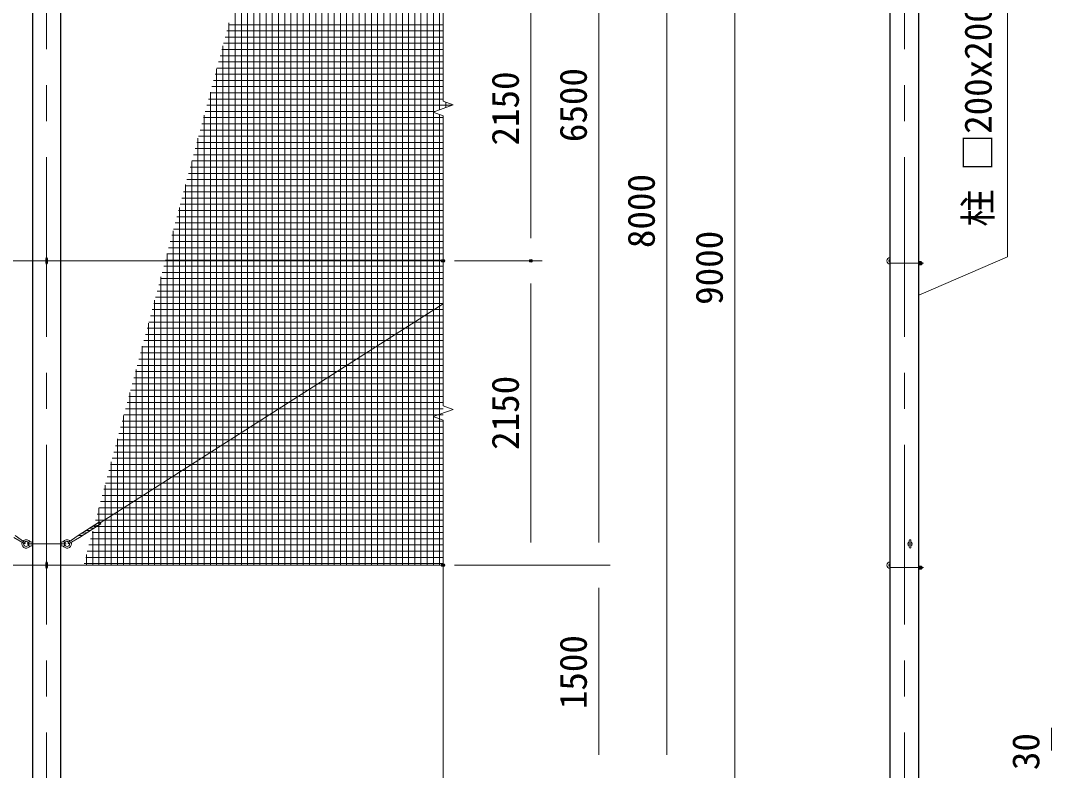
# Model space of a CAD drawing. Units: millimetres, scale not verified. Extents: x -16800 to 16800, y -11880 to 11880.
# Drawn here: x -3254 to 4026, y -1192 to 4104 of the extents above; entities that cross this region are included whole.
import ezdxf
from ezdxf.enums import TextEntityAlignment as Align

# ---------------------------------------------------------------- set-up
doc = ezdxf.new("R2010")
doc.units = ezdxf.units.MM
doc.header["$LTSCALE"] = 40
doc.header["$PDMODE"] = 32
doc.header["$PDSIZE"] = 20
doc.linetypes.add('USER1', pattern=[50.8, 31.75, -6.35, 6.35, -6.35])
for name, color, linetype, lineweight in [('0-1_D-STR1', 1, 'Continuous', 25), ('0-2_D-BMK', 2, 'USER1', 13), ('0-3_D-STR3', 3, 'Continuous', 13), ('0-4_D-STR2', 7, 'Continuous', 13), ('0-5_D-STR-DIM', 7, 'Continuous', 13), ('0-6_D-STR-TXT', 7, 'Continuous', 13)]:
    doc.layers.add(name, color=color, linetype=linetype, lineweight=lineweight)
doc.layers.add('0-9_Defpoints', color=8, linetype='Continuous')
doc.styles.add('ＭＳ ゴシック', font='')
doc.styles.get('ＭＳ ゴシック').set_extended_font_data('MS Gothic')

msp = doc.modelspace()

# ---------------------------------------------------------------- linework, layer by layer
at = {"layer": '0-1_D-STR1'}
for points in [[(-2970.08, 6857.52), (-3170.08, 6857.52), (-3170.08, -2142.48), (-2970.08, -2142.48)], [(2888.09, 6857.52), (3088.09, 6857.52), (3088.09, -2142.48), (2888.09, -2142.48)]]:
    msp.add_lwpolyline(points, close=True, dxfattribs=at)
at = {"layer": '0-2_D-BMK'}
for p, q in [((-3070.08, -2193.48), (-3070.08, 6908.52)), ((2988.09, -2193.48), (2988.09, 6908.52)), ((2888.09, 2390.52), (3123.09, 2390.52)), ((-3207.58, 407.52), (-2932.58, 407.52)), ((2888.09, 240.52), (3123.09, 240.52))]:
    msp.add_line(p, q, dxfattribs=at)
at = {"layer": '0-3_D-STR3'}
for p, q in [((-12288.4, 2407.52), (-270.08, 2407.52)), ((-3076.08, 2424.52), (-3076.08, 2390.52)), ((-3064.08, 2424.52), (-3064.08, 2390.52)), ((3088.09, 2401.47), (3088.09, 2379.57)), ((3088.09, 2401.47), (3097.29, 2401.47)), ((3088.09, 2396), (3097.29, 2396)), ((3088.09, 2385.05), (3097.29, 2385.05)), ((3088.09, 2379.57), (3097.29, 2379.57)), ((3098.09, 2401.47), (3098.09, 2379.57)), ((3098.09, 2401.47), (3107.29, 2401.47)), ((3098.09, 2399.14), (3098.09, 2381.91)), ((3098.09, 2396), (3107.29, 2396)), ((3098.09, 2385.05), (3107.29, 2385.05)), ((3098.09, 2379.57), (3107.29, 2379.57)), ((3108.09, 2399.14), (3108.09, 2381.91)), ((3108.09, 2396.52), (3112.14, 2396.52)), ((3108.09, 2395.57), (3113.09, 2395.57)), ((3108.09, 2384.52), (3112.14, 2384.52)), ((3113.09, 2395.57), (3112.14, 2396.52)), ((3112.14, 2396.52), (3112.14, 2384.52)), ((3113.09, 2395.57), (3113.09, 2385.47)), ((-270.08, 2103.58), (-2691.2, 557.06)), ((-2847.44, 466.75), (-2695.75, 563.65)), ((-2838.83, 453.27), (-2687.13, 550.16)), ((-2757.84, 518.82), (-2742.6, 519.5)), ((-2730.87, 536.04), (-2715.63, 536.73)), ((-2703.9, 553.27), (-2689.27, 553.93)), ((-3301.34, 453.27), (-3228.24, 410.73)), ((-3292.72, 466.75), (-3223.4, 418.31)), ((-2847.44, 466.75), (-2916.77, 418.31)), ((-2838.83, 453.27), (-2911.92, 410.73)), ((-2838.74, 467.14), (-2823.5, 467.82)), ((-2811.77, 484.37), (-2796.53, 485.05)), ((-2784.81, 501.59), (-2769.57, 502.28)), ((-3195.86, 421.02), (-3199.3, 415.52)), ((-3199.3, 415.52), (-3199.3, 399.52)), ((-3195.86, 394.02), (-3199.3, 399.52)), ((-3172.86, 422.52), (-3195.86, 421.02)), ((-3195.86, 421.02), (-3195.86, 407.52)), ((-3195.86, 394.02), (-3195.86, 407.52)), ((-3172.86, 392.52), (-3195.86, 394.02)), ((-3172.86, 422.52), (-3172.86, 392.52)), ((-3172.86, 415.52), (-3170.08, 415.52)), ((-3172.86, 399.52), (-3170.08, 399.52)), ((-2967.3, 415.52), (-2970.08, 415.52)), ((-2967.3, 399.52), (-2970.08, 399.52)), ((-2967.3, 422.52), (-2944.3, 421.02)), ((-2967.3, 422.52), (-2967.3, 392.52)), ((-2967.3, 392.52), (-2944.3, 394.02)), ((-2944.3, 421.02), (-2944.3, 407.52)), ((-2944.3, 421.02), (-2940.86, 415.52)), ((-2944.3, 394.02), (-2944.3, 407.52)), ((-2944.3, 394.02), (-2940.86, 399.52)), ((-2940.86, 415.52), (-2940.86, 399.52)), ((3021.84, 383.77), (3021.84, 431.27)), ((3034.34, 383.77), (3034.34, 431.27)), ((-12288.4, 257.52), (-270.08, 257.52)), ((-3076.08, 274.52), (-3076.08, 240.52)), ((-3064.08, 274.52), (-3064.08, 240.52)), ((3088.09, 251.47), (3088.09, 229.57)), ((3088.09, 251.47), (3097.29, 251.47)), ((3088.09, 246), (3097.29, 246)), ((3088.09, 235.05), (3097.29, 235.05)), ((3088.09, 229.57), (3097.29, 229.57)), ((3098.09, 251.47), (3098.09, 229.57)), ((3098.09, 251.47), (3107.29, 251.47)), ((3098.09, 249.14), (3098.09, 231.91)), ((3098.09, 246), (3107.29, 246)), ((3098.09, 235.05), (3107.29, 235.05)), ((3098.09, 229.57), (3107.29, 229.57)), ((3108.09, 249.14), (3108.09, 231.91)), ((3108.09, 246.52), (3112.14, 246.52)), ((3108.09, 245.57), (3113.09, 245.57)), ((3108.09, 234.52), (3112.14, 234.52)), ((3113.09, 245.57), (3112.14, 246.52)), ((3112.14, 246.52), (3112.14, 234.52)), ((3113.09, 245.57), (3113.09, 235.47))]:
    msp.add_line(p, q, dxfattribs=at)
for points in [[(3108.09, 2385.47), (3113.09, 2385.47), (3112.14, 2384.52)], [(3108.09, 235.47), (3113.09, 235.47), (3112.14, 234.52)]]:
    msp.add_lwpolyline(points, dxfattribs=at)
for centre, radius, start, end in [((-3070.08, 2424.52), 6, 0, 180), ((2888.09, 2407.52), 23, 90, 270), ((2888.09, 2407.52), 11, 90, 270), ((-3070.08, 2390.52), 6, 180, 0), ((3093.11, 2398.73), 5, 326.78843, 33.21157), ((3078.96, 2390.52), 19.14, 343.37369, 16.62631), ((3093.11, 2382.31), 5, 326.78843, 33.21157), ((3103.11, 2398.73), 5, 326.78843, 33.21157), ((3088.96, 2390.52), 19.14, 343.37369, 16.62631), ((3103.11, 2382.31), 5, 326.78843, 33.21157), ((-2756.49, 488.85), 30, 92.56867, 124.94058), ((-2729.53, 506.07), 30, 92.56867, 124.93948), ((-2743.94, 549.47), 30, 272.56866, 302.56875), ((-2702.56, 523.3), 30, 92.56867, 124.93948), ((-2716.98, 566.7), 30, 272.56866, 302.56875), ((-2786.49, 496.19), 113.07, 28.51189, 36.62575), ((-3214.86, 407.52), 30, 40.33299, 137.47693), ((-2925.3, 407.52), 30, 42.52307, 139.66701), ((-2837.4, 437.17), 30, 92.57011, 124.94058), ((-2810.43, 454.4), 30, 92.56867, 124.93948), ((-2824.85, 497.79), 30, 272.56866, 302.56875), ((-2783.46, 471.62), 30, 92.56867, 124.94042), ((-2797.88, 515.02), 30, 272.56866, 302.56875), ((-2770.91, 532.24), 30, 272.57012, 302.56994), ((3028.09, 431.27), 6.25, 0, 180), ((-3214.86, 407.52), 30, 157.3849, 319.66701), ((-3214.86, 407.52), 17.5, 162.87606, 332.79711), ((-3225.82, 414.52), 4.5, 237.42923, 57.42923), ((-3214.86, 407.52), 17.5, 27.20289, 131.98578), ((-3181.32, 436), 14, 220.33299, 273.7314), ((-3181.32, 379.04), 14, 86.2686, 139.66701), ((-3181.32, 379.04), 14, 86.2686, 139.66701), ((-2958.84, 436), 14, 266.2686, 319.66701), ((-2958.84, 379.04), 14, 40.33299, 93.7314), ((-2958.84, 379.04), 14, 40.33299, 93.7314), ((-2925.3, 407.52), 30, 220.33299, 22.6151), ((-2925.3, 407.52), 17.5, 48.01422, 152.79711), ((-2925.3, 407.52), 17.5, 207.20289, 17.12394), ((-2914.34, 414.52), 4.5, 122.57077, 302.57077), ((3028.09, 407.52), 15, 114.62432, 245.37568), ((3028.09, 383.77), 6.25, 180, 0), ((3028.09, 407.52), 15, 294.62432, 65.37568), ((-3070.08, 274.52), 6, 0, 180), ((-3070.08, 240.52), 6, 180, 0), ((2888.09, 257.52), 23, 90, 270), ((2888.09, 257.52), 11, 90, 270), ((3093.11, 248.73), 5, 326.78843, 33.21157), ((3078.96, 240.52), 19.14, 343.37369, 16.62631), ((3093.11, 232.31), 5, 326.78843, 33.21157), ((3103.11, 248.73), 5, 326.78843, 33.21157), ((3088.96, 240.52), 19.14, 343.37369, 16.62631), ((3103.11, 232.31), 5, 326.78843, 33.21157)]:
    msp.add_arc(centre, radius, start, end, dxfattribs=at)
at = {"layer": '0-4_D-STR2'}
for p, q in [((-1082.35, 257.52), (-1082.35, 6701.64)), ((-1038.6, 257.52), (-1038.6, 6757.52)), ((-994.85, 257.52), (-994.85, 6757.52)), ((-951.1, 257.52), (-951.1, 6757.52)), ((-907.35, 257.52), (-907.35, 6757.52)), ((-863.6, 257.52), (-863.6, 6757.52)), ((-819.85, 257.52), (-819.85, 6757.52)), ((-776.1, 257.52), (-776.1, 6757.52)), ((-732.35, 257.52), (-732.35, 6757.52)), ((-688.6, 257.52), (-688.6, 6757.52)), ((-644.85, 257.52), (-644.85, 6757.52)), ((-601.1, 257.52), (-601.1, 6757.52)), ((-557.35, 257.52), (-557.35, 6757.52)), ((-513.6, 257.52), (-513.6, 6757.52)), ((-469.85, 257.52), (-469.85, 6757.52)), ((-426.1, 257.52), (-426.1, 6757.52)), ((-382.35, 257.52), (-382.35, 6757.52)), ((-1126.1, 257.52), (-1126.1, 6538.37)), ((-1169.85, 257.52), (-1169.85, 6375.09)), ((-1213.6, 257.52), (-1213.6, 6211.81)), ((-1257.35, 257.52), (-1257.35, 6048.54)), ((-1301.1, 257.52), (-1301.1, 5885.26)), ((-1344.85, 257.52), (-1344.85, 5721.98)), ((-338.6, 3457.58), (-338.6, 5631.16)), ((-294.85, 3473.51), (-294.85, 5615.24)), ((-1388.6, 257.52), (-1388.6, 5558.7)), ((-1432.35, 257.52), (-1432.35, 5395.43)), ((-1476.1, 257.52), (-1476.1, 5232.15)), ((-1519.85, 257.52), (-1519.85, 5068.87)), ((-1563.6, 257.52), (-1563.6, 4905.59)), ((-1607.35, 257.52), (-1607.35, 4742.32)), ((-1651.1, 257.52), (-1651.1, 4579.04)), ((-1694.85, 257.52), (-1694.85, 4415.76)), ((-1738.6, 257.52), (-1738.6, 4252.49)), ((-1782.35, 257.52), (-1782.35, 4089.21)), ((-1797.88, 4031.25), (-270.08, 4031.25)), ((-1786.16, 4075), (-270.08, 4075)), ((-1821.33, 3943.75), (-270.08, 3943.75)), ((-1809.61, 3987.5), (-270.08, 3987.5)), ((-1833.05, 3900), (-270.08, 3900)), ((-1826.1, 257.52), (-1826.1, 3925.93)), ((-1856.5, 3812.5), (-270.08, 3812.5)), ((-1844.78, 3856.25), (-270.08, 3856.25)), ((-1879.94, 3725), (-270.08, 3725)), ((-1869.85, 257.52), (-1869.85, 3762.65)), ((-1868.22, 3768.75), (-270.08, 3768.75)), ((-1891.67, 3681.25), (-270.08, 3681.25)), ((-1915.11, 3593.75), (-270.08, 3593.75)), ((-1913.6, 257.52), (-1913.6, 3599.38)), ((-1903.39, 3637.5), (-270.08, 3637.5)), ((-1938.56, 3506.25), (-204.89, 3506.25)), ((-1926.83, 3550), (-270.08, 3550)), ((-251.1, 3489.43), (-251.1, 3526.92)), ((-207.35, 3505.35), (-207.35, 3510.99)), ((-1957.35, 257.52), (-1957.35, 3436.1)), ((-1950.28, 3462.5), (-325.09, 3462.5)), ((-338.6, 257.52), (-338.6, 3456.16)), ((-294.85, 257.52), (-294.85, 3440.24)), ((-1973.73, 3375), (-270.08, 3375)), ((-1962, 3418.75), (-270.08, 3418.75)), ((-1997.17, 3287.5), (-270.08, 3287.5)), ((-1985.45, 3331.25), (-270.08, 3331.25)), ((-2008.89, 3243.75), (-270.08, 3243.75)), ((-2001.1, 257.52), (-2001.1, 3272.82)), ((-2032.34, 3156.25), (-270.08, 3156.25)), ((-2020.62, 3200), (-270.08, 3200)), ((-2055.79, 3068.75), (-270.08, 3068.75)), ((-2044.85, 257.52), (-2044.85, 3109.55)), ((-2044.06, 3112.5), (-270.08, 3112.5)), ((-2067.51, 3025), (-270.08, 3025)), ((-2090.95, 2937.5), (-270.08, 2937.5)), ((-2088.6, 257.52), (-2088.6, 2946.27)), ((-2079.23, 2981.25), (-270.08, 2981.25)), ((-2114.4, 2850), (-270.08, 2850)), ((-2102.68, 2893.75), (-270.08, 2893.75)), ((-2132.35, 257.52), (-2132.35, 2782.99)), ((-2126.12, 2806.25), (-270.08, 2806.25)), ((-2149.57, 2718.75), (-270.08, 2718.75)), ((-2137.84, 2762.5), (-270.08, 2762.5)), ((-2173.01, 2631.25), (-270.08, 2631.25)), ((-2161.29, 2675), (-270.08, 2675)), ((-2184.74, 2587.5), (-270.08, 2587.5)), ((-2176.1, 257.52), (-2176.1, 2619.71)), ((-2208.18, 2500), (-270.08, 2500)), ((-2196.46, 2543.75), (-270.08, 2543.75)), ((-2231.63, 2412.5), (-270.08, 2412.5)), ((-2219.9, 2456.25), (-270.08, 2456.25)), ((-2219.85, 257.52), (-2219.85, 2456.44)), ((-2243.35, 2368.75), (-270.08, 2368.75)), ((-2266.8, 2281.25), (-270.08, 2281.25)), ((-2263.6, 257.52), (-2263.6, 2293.16)), ((-2255.07, 2325), (-270.08, 2325)), ((-2290.24, 2193.75), (-270.08, 2193.75)), ((-2278.52, 2237.5), (-270.08, 2237.5)), ((-2307.35, 257.52), (-2307.35, 2129.88)), ((-2301.96, 2150), (-270.08, 2150)), ((-2325.41, 2062.5), (-270.08, 2062.5)), ((-2313.69, 2106.25), (-270.08, 2106.25)), ((-2351.1, 257.52), (-2351.1, 1966.6)), ((-2348.85, 1975), (-270.08, 1975)), ((-2337.13, 2018.75), (-270.08, 2018.75)), ((-2360.58, 1931.25), (-270.08, 1931.25)), ((-2384.02, 1843.75), (-270.08, 1843.75)), ((-2372.3, 1887.5), (-270.08, 1887.5)), ((-2407.47, 1756.25), (-270.08, 1756.25)), ((-2395.75, 1800), (-270.08, 1800)), ((-2394.85, 257.52), (-2394.85, 1803.33)), ((-2419.19, 1712.5), (-270.08, 1712.5)), ((-2442.64, 1625), (-270.08, 1625)), ((-2438.6, 257.52), (-2438.6, 1640.05)), ((-2430.91, 1668.75), (-270.08, 1668.75)), ((-2466.08, 1537.5), (-270.08, 1537.5)), ((-2454.36, 1581.25), (-270.08, 1581.25)), ((-2482.35, 257.52), (-2482.35, 1476.77)), ((-2477.81, 1493.75), (-270.08, 1493.75)), ((-2501.25, 1406.25), (-270.08, 1406.25)), ((-2489.53, 1450), (-270.08, 1450)), ((-2526.1, 257.52), (-2526.1, 1313.5)), ((-2524.7, 1318.75), (-270.08, 1318.75)), ((-2512.97, 1362.5), (-270.08, 1362.5)), ((-2536.42, 1275), (-270.08, 1275)), ((-2559.86, 1187.5), (-270.08, 1187.5)), ((-2548.14, 1231.25), (-270.08, 1231.25)), ((-2583.31, 1100), (-270.08, 1100)), ((-2571.59, 1143.75), (-270.08, 1143.75)), ((-2569.85, 257.52), (-2569.85, 1150.22)), ((-2595.03, 1056.25), (-270.08, 1056.25)), ((-2618.48, 968.75), (-270.08, 968.75)), ((-2613.6, 257.52), (-2613.6, 986.94)), ((-2606.76, 1012.5), (-270.08, 1012.5)), ((-2641.92, 881.25), (-270.08, 881.25)), ((-2630.2, 925), (-270.08, 925)), ((-2657.35, 257.52), (-2657.35, 823.66)), ((-2653.65, 837.5), (-270.08, 837.5)), ((-2677.09, 750), (-270.08, 750)), ((-2665.37, 793.75), (-270.08, 793.75)), ((-2701.1, 257.52), (-2701.1, 660.39)), ((-2700.54, 662.5), (-270.08, 662.5)), ((-2688.82, 706.25), (-270.08, 706.25)), ((-2712.26, 618.75), (-270.08, 618.75)), ((-2735.71, 531.25), (-270.08, 531.25)), ((-2723.98, 575), (-270.08, 575)), ((-2759.15, 443.75), (-270.08, 443.75)), ((-2747.43, 487.5), (-270.08, 487.5)), ((-2744.85, 257.52), (-2744.85, 497.11)), ((-2770.87, 400), (-270.08, 400)), ((-2794.32, 312.5), (-270.08, 312.5)), ((-2788.6, 257.52), (-2788.6, 333.83)), ((-2782.6, 356.25), (-270.08, 356.25)), ((-2806.04, 268.75), (-270.08, 268.75))]:
    msp.add_line(p, q, dxfattribs=at)
at = {"layer": '0-5_D-STR-DIM'}
for p, q in [((1789.92, 6697.52), (1789.92, -1982.48)), ((829.92, 417.52), (829.92, 6597.52)), ((1309.92, 6597.52), (1309.92, -1082.48)), ((-270.08, 3533.83), (-270.08, 5606.22)), ((349.92, 2567.52), (349.92, 4397.52)), ((-340.56, 3456.87), (-199.6, 3508.17)), ((-199.6, 3508.17), (-270.08, 3533.83)), ((-270.08, 3431.22), (-340.56, 3456.87)), ((-270.08, 1383.83), (-270.08, 3431.22)), ((-190.08, 2407.52), (429.92, 2407.52)), ((-190.08, 2407.52), (429.92, 2407.52)), ((349.92, 417.52), (349.92, 2247.52)), ((-199.6, 1358.17), (-270.08, 1383.83)), ((-340.56, 1306.87), (-199.6, 1358.17)), ((-270.08, 1281.22), (-340.56, 1306.87)), ((-270.08, -1370.07), (-270.08, 1281.22)), ((-190.08, 257.52), (429.92, 257.52)), ((-190.08, 257.52), (909.92, 257.52)), ((-190.08, 257.52), (909.92, 257.52)), ((829.92, 97.52), (829.92, -1082.48)), ((4026.32, -1052.48), (4026.32, -892.48))]:
    msp.add_line(p, q, dxfattribs=at)
at = {"layer": '0-6_D-STR-TXT'}
msp.add_lwpolyline([(3716.26, 4711.91), (3716.26, 2436.14), (3089.93, 2163.6)], dxfattribs=at)
at = {"layer": '0-9_Defpoints'}
for p in [(-270.08, 2407.52), (349.92, 2407.52), (-270.08, 257.52)]:
    msp.add_point(p, dxfattribs=at)

# ---------------------------------------------------------------- texts
at = {"layer": '0-5_D-STR-DIM', "style": 'ＭＳ ゴシック'}
for s, p in [('2150', (322.93, 3221.52)), ('6500', (802.93, 3245.52)), ('8000', (1282.93, 2497.02)), ('9000', (1762.93, 2096.02)), ('2150', (322.93, 1071.52)), ('1500', (802.93, -760.08)), ('30', (3999.33, -1190.26))]:
    msp.add_text(s, height=192.4, rotation=90, dxfattribs=at).set_placement(p, align=Align.BOTTOM_LEFT)
at = {"layer": '0-6_D-STR-TXT', "style": 'ＭＳ ゴシック'}
msp.add_text('柱 □200x200x6.0', height=192.4, rotation=90, dxfattribs=at).set_placement((3661.85, 2647.95), align=Align.BOTTOM_LEFT)

doc.saveas('drawing.dxf')
